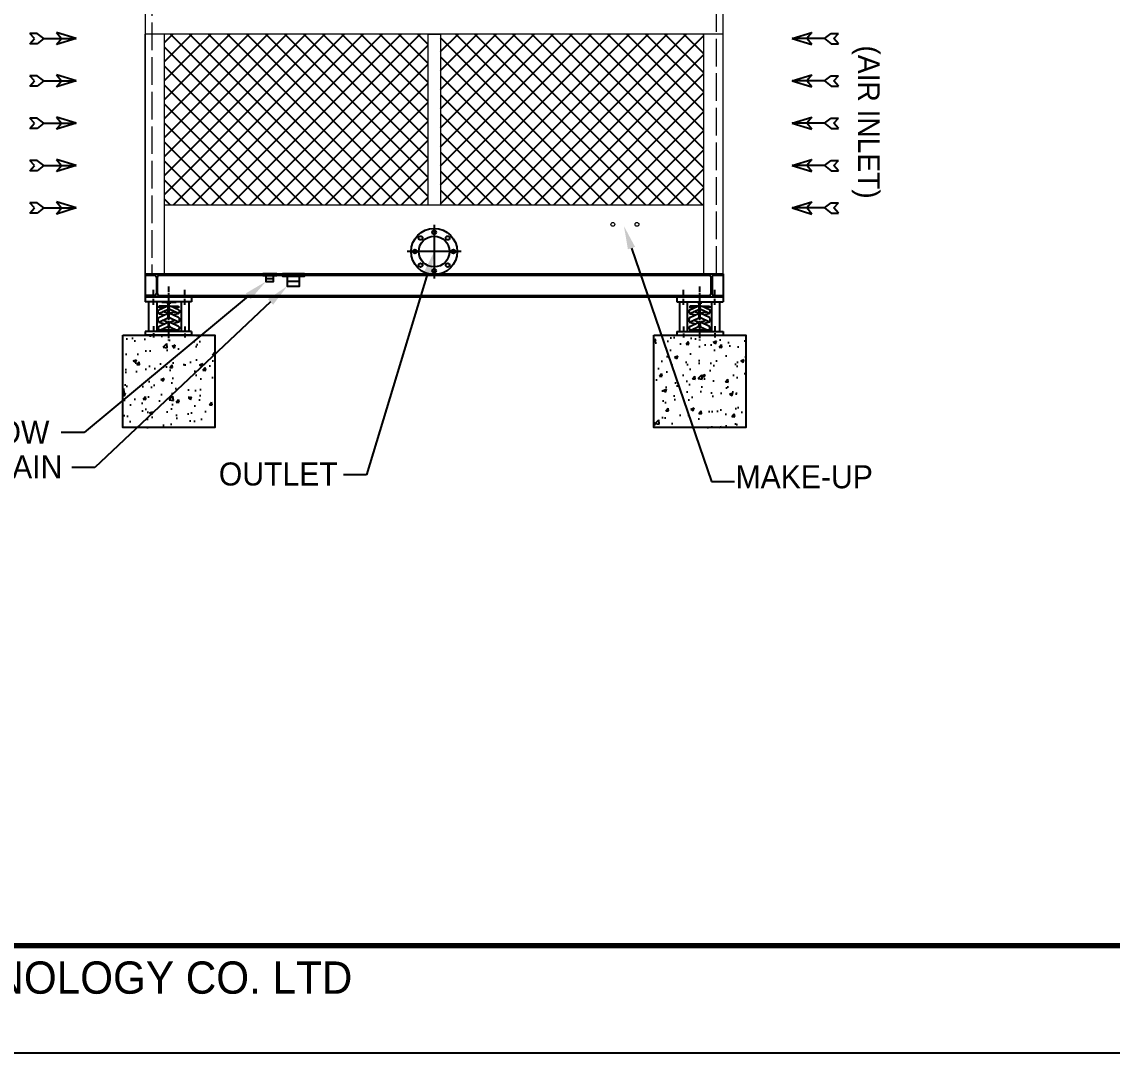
# Model space of a CAD drawing. Header units: millimetres. Extents: x 182442 to 221017, y 0 to 20795.
# Drawn here: x 206825 to 213921, y 0 to 6713 of the extents above; entities that cross this region are included whole.
import ezdxf
from ezdxf import colors
from ezdxf.entities.mleader import LeaderData, LeaderLine
from ezdxf.enums import TextEntityAlignment as Align
from ezdxf.math import Vec2, Vec3

# ---------------------------------------------------------------- set-up
doc = ezdxf.new("R2010")
doc.units = ezdxf.units.MM
doc.header["$LTSCALE"] = 30
doc.header["$MEASUREMENT"] = 0
doc.linetypes.add('CENTER', pattern=[2, 1.25, -0.25, 0.25, -0.25])
doc.linetypes.add('DASHED', pattern=[15, 12, -3])
doc.layers.get('0').update_dxf_attribs({"linetype": 'CONTINUOUS'})
doc.layers.get('DEFPOINTS').update_dxf_attribs({"color": 143, "linetype": 'CONTINUOUS'})
for name, color, linetype in [('4', 2, 'CONTINUOUS'), ('center', 1, 'CENTER'), ('L1_', 7, 'CONTINUOUS'), ('냉각탑_dim', 1, 'CONTINUOUS'), ('냉각탑_form', 1, 'CONTINUOUS'), ('냉각탑_text', 3, 'CONTINUOUS'), ('냉각탑_기초', 23, 'CONTINUOUS'), ('냉각탑_찬넬방진', 1, 'CONTINUOUS')]:
    doc.layers.add(name, color=color, linetype=linetype)
doc.styles.get("Standard").update_dxf_attribs({"font": ''})
doc.styles.add('돋움', font='')
doc.styles.get('Standard').set_extended_font_data('Dotum')
doc.styles.get('돋움').set_extended_font_data('Dotum')

# ---------------------------------------------------------------- blocks, each defined once
blk = doc.blocks.new('냉각탑form')
at = {"layer": 'DEFPOINTS'}
blk.add_lwpolyline([(0, 297.07), (420.1, 297.07), (420.1, 0), (0, 0)], close=True, dxfattribs=at)
at = {"layer": '냉각탑_form', "const_width": 0.5}
blk.add_lwpolyline([(10, 287.07), (10, 10), (410.1, 10), (410.1, 287.07)], close=True, dxfattribs=at)
at = {"layer": '냉각탑_form', "style": '돋움'}
blk.add_text('SUNG JI AIR-CONDITIONING TECHNOLOGY CO. LTD', height=3.0007, dxfattribs=at).set_placement((149.5, 5.53))
blk = doc.blocks.new('화살표 IN OUT')
at = {"layer": '냉각탑_dim'}
for p, q in [((-322.7, 43), (-383.9, 43)), ((-343.1, 0.5), (-383.9, 43)), ((-383.9, -43), (-343.1, 0.5)), ((-266.4, 0), (-322.7, 43)), ((-266.4, 0), (-322.7, -43)), ((-266.4, 0), (0, 0)), ((-163.5, 50), (-121.5, 0)), ((0, 0), (-163.5, 50)), ((-163.5, -50), (-121.5, 0)), ((0, 0), (-163.5, -50)), ((-322.7, -43), (-383.9, -43))]:
    blk.add_line(p, q, dxfattribs=at)
blk = doc.blocks.new('sdfghj')
at = {"layer": '4', "color": 3, "linetype": 'CENTER'}
blk.add_line((77432.1, -35928.4), (77432.1, -36281.4), dxfattribs=at)
at = {"layer": 'L1_', "color": 1, "linetype": 'CENTER'}
for p, q in [((77327, -36047.5), (77327, -35948.7)), ((77531.4, -36047.5), (77531.4, -35948.7)), ((77327, -36189.1), (77327, -36261.1)), ((77531.4, -36188), (77531.4, -36260))]:
    blk.add_line(p, q, dxfattribs=at)
at = {"layer": 'L1_', "color": 2, "linetype": 'Continuous'}
for p, q in [((77282.9, -35996.6), (77282.9, -36028.9)), ((77282.9, -35996.6), (77584.3, -35996.6)), ((77282.9, -36028.9), (77584.3, -36028.9)), ((77301.5, -36028.9), (77351.4, -36028.9)), ((77301.5, -36028.9), (77301.5, -36221.7)), ((77351.4, -36028.9), (77351.4, -36221.7)), ((77383.9, -36028.9), (77383.9, -36031.2)), ((77477.4, -36031.2), (77383.9, -36031.2)), ((77424.6, -36031.2), (77424.6, -36041.1)), ((77439.7, -36041.1), (77424.6, -36041.1)), ((77428.3, -36129.5), (77428.3, -36041.1)), ((77435.9, -36129.8), (77435.9, -36041.1)), ((77439.7, -36031.2), (77439.7, -36041.1)), ((77477.4, -36028.9), (77477.4, -36031.2)), ((77509.3, -36028.9), (77562.2, -36028.9)), ((77509.3, -36028.9), (77509.3, -36221.1)), ((77562.2, -36028.9), (77562.2, -36221.1)), ((77584.3, -35996.6), (77584.3, -36028.9)), ((77301.5, -36120), (77301.5, -36221.1)), ((77351.4, -36120), (77351.4, -36221.1)), ((77367.4, -36056.2), (77367.4, -36067.8)), ((77427.8, -36056.2), (77367.4, -36056.2)), ((77367.4, -36062.9), (77394.5, -36067.7)), ((77367.7, -36104.6), (77428.3, -36076.7)), ((77367.9, -36079.9), (77419.4, -36056.2)), ((77368.2, -36130.5), (77428.3, -36102.8)), ((77370.4, -36106.4), (77406.8, -36112.8)), ((77428.3, -36099.6), (77392.9, -36093.4)), ((77496, -36104.6), (77435.8, -36076.9)), ((77435.9, -36056.2), (77496.3, -36056.2)), ((77437.6, -36056.2), (77435.9, -36056.2)), ((77495.4, -36130.5), (77435.9, -36103.1)), ((77436, -36099.5), (77471.4, -36093.3)), ((77495.8, -36079.9), (77444.2, -36056.2)), ((77493.3, -36106.4), (77456.9, -36112.8)), ((77496.3, -36062.9), (77469.1, -36067.7)), ((77496.3, -36056.2), (77496.3, -36067.8)), ((77509.3, -36120), (77509.3, -36221.1)), ((77562.2, -36120), (77562.2, -36221.1)), ((77366.9, -36160.2), (77406, -36171.2)), ((77367.1, -36160.1), (77426.2, -36132.8)), ((77368.3, -36188.6), (77422.1, -36163.7)), ((77425.3, -36191.3), (77378.3, -36212.9)), ((77419.2, -36158.2), (77391.1, -36149)), ((77428.3, -36129.5), (77435.9, -36129.5)), ((77496.6, -36160.1), (77438, -36133.1)), ((77438.4, -36191.3), (77485.3, -36212.9)), ((77495.4, -36188.6), (77441.5, -36163.7)), ((77444.5, -36158.2), (77472.5, -36149)), ((77496.8, -36160.2), (77457.6, -36171.2)), ((77282.9, -36221.1), (77584.3, -36221.1)), ((77282.9, -36221.1), (77282.9, -36246.6)), ((77282.9, -36246.6), (77584.3, -36246.6)), ((77367.4, -36210.4), (77367.4, -36221.1)), ((77494.5, -36212.9), (77367.4, -36212.9)), ((77367.4, -36212.9), (77492.8, -36212.9)), ((77496.3, -36212.9), (77368, -36212.9)), ((77369.1, -36212.9), (77496.9, -36212.9)), ((77496.9, -36209.5), (77496.9, -36221.1)), ((77584.3, -36221.1), (77584.3, -36246.6))]:
    blk.add_line(p, q, dxfattribs=at)
for centre, radius, start, end in [((77381, -36092.2), 18.3, 142.45543, 226.94665), ((77369.4, -36083.2), 3.63, 114.73951, 142.45543), ((77371, -36102.9), 3.63, 226.94665, 260.13418), ((77492.7, -36102.9), 3.63, 279.86582, 313.05335), ((77482.7, -36092.2), 18.3, 313.05335, 37.54457), ((77494.3, -36083.2), 3.63, 37.54457, 65.26049), ((77394, -36147.3), 31.4, 150.84061, 199.726), ((77367.9, -36156.7), 3.63, 199.726, 254.38903), ((77385.8, -36199.6), 21.4, 154.25642, 218.82195), ((77369.8, -36191.9), 3.63, 114.73955, 154.25642), ((77369.7, -36133.8), 3.63, 114.73953, 150.84061), ((77418.1, -36161.6), 3.63, 294.73955, 71.89174), ((77423.6, -36167), 3.63, 22.26307, 114.73955), ((77399.9, -36176.7), 29.3, 330.13713, 22.26307), ((77424.7, -36129.5), 3.63, 294.7395, 0), ((77463.7, -36176.7), 29.3, 157.73693, 209.86287), ((77439.5, -36129.8), 3.63, 180, 245.2605), ((77440, -36167), 3.63, 65.26045, 157.73693), ((77445.6, -36161.6), 3.63, 108.10825, 245.26045), ((77477.9, -36199.6), 21.4, 321.17805, 25.74358), ((77493.9, -36133.8), 3.63, 29.15938, 65.26047), ((77493.9, -36191.9), 3.63, 25.74358, 65.26045), ((77495.8, -36156.7), 3.63, 285.61095, 340.27398), ((77469.6, -36147.3), 31.4, 340.27398, 29.15938)]:
    blk.add_arc(centre, radius, start, end, dxfattribs=at)
blk = doc.blocks.new('673467346')
at = {"layer": '냉각탑_찬넬방진', "ltscale": 500}
for p, q in [((254978.4, 6161.1), (254978.4, 6011.1)), ((254978.4, 6161.1), (258738.4, 6161.1)), ((254978.4, 6151.4), (255039.2, 6151.4)), ((255069.2, 6151.4), (258648.9, 6151.4)), ((258678.8, 6151.4), (258738.4, 6151.4)), ((254978.4, 6011.1), (258738.4, 6011.1)), ((255069.2, 6020.9), (258648.9, 6020.9)), ((258678.8, 6020.9), (258738.4, 6020.9))]:
    blk.add_line(p, q, dxfattribs=at)
at = {"layer": '냉각탑_찬넬방진'}
for p, q in [((254979.7, 6151.4), (255039.7, 6151.4)), ((255051.2, 6139.4), (255051.2, 6032.9)), ((255057.2, 6032.9), (255057.2, 6139.4)), ((258660.9, 6032.9), (258660.9, 6139.4)), ((258666.9, 6139.4), (258666.9, 6032.9)), ((258738.4, 6151.4), (258678.9, 6151.4)), ((258738.4, 6161.1), (258738.4, 6011.1)), ((255039.2, 6020.9), (254979.2, 6020.9)), ((258678.9, 6020.9), (258738.4, 6020.9))]:
    blk.add_line(p, q, dxfattribs=at)
for centre, start, end in [((255039.2, 6139.4), 0, 90), ((255069.2, 6139.4), 90, 180), ((258648.9, 6139.4), 0, 90), ((258678.9, 6139.4), 90, 180), ((255039.2, 6032.9), 270, 0), ((255069.2, 6032.9), 180, 270), ((258648.9, 6032.9), 270, 0), ((258678.9, 6032.9), 180, 270)]:
    blk.add_arc(centre, 12, start, end, dxfattribs=at)
blk = doc.blocks.new('A$C05CA400C')
at = {"layer": '냉각탑_기초', "ltscale": 30}
h = blk.add_hatch(dxfattribs=at)
h.set_pattern_fill('AR-CONC', color=256, scale=30, style=0)
h.set_pattern_definition([(50, (-16569.06, -4991.66), (215.178, -18.8256), [22.5, -247.5]), (355, (-16569.06, -4991.66), (-41.6254, 225.6576), [18, -198]), (100.4514, (-16551.13, -4993.23), (173.5528, 206.8319), [19.122, -210.3426]), (46.1842, (-16569.06, -4931.66), (320.1723, -49.6557), [33.75, -371.25]), (96.6356, (-16542.38, -4935.8), (280.399, 292.2354), [28.683, -315.514]), (351.1842, (-16569.06, -4931.66), (280.3986, 292.2356), [27, -297]), (21, (-16539.06, -4946.66), (179.0721, -120.7857), [22.5, -247.5]), (326, (-16539.06, -4946.66), (72.9946, 217.545), [18, -198]), (71.4514, (-16524.13, -4956.72), (252.0668, 96.7591), [19.122, -210.3426]), (37.5, (-16569.06, -4991.66), (3.64796, 99.86816), [0, -195.6, 0, -201, 0, -198.75]), (7.5, (-16569.06, -4991.66), (78.92086, 118.3235), [0, -114.6, 0, -191.1, 0, -75.75]), (327.5, (-16635.96, -4991.66), (160.14673, -6.76646), [0, -75, 0, -234, 0, -310.5]), (317.5, (-16665.96, -4991.66), (174.9559, 30.0315), [0, -97.5, 0, -155.4, 0, -220.5])])
h.paths.add_polyline_path([(0, 600), (600, 600), (600, 0), (0, 0)])
blk.add_lwpolyline([(0, 600), (600, 600), (600, 0), (0, 0)], close=True, dxfattribs=at)

msp = doc.modelspace()

# ---------------------------------------------------------------- hatches: boundary and pattern name
at = {"ltscale": 500}
h = msp.add_hatch(dxfattribs=at)
h.set_pattern_fill('ANSI37', color=256, scale=700)
h.set_pattern_definition([(45, (13584.7, -1727.61), (-61.871843, 61.871843), []), (135, (13584.7, -1727.61), (-61.871843, -61.871843), [])])
h.paths.add_polyline_path([(209466.2, 5522.5), (209466.2, 6632.5), (207753.2, 6632.5), (207753.2, 5522.5)])
h.paths.add_polyline_path([(209550.2, 5522.5), (211263.2, 5522.5), (211263.2, 6632.5), (209550.2, 6632.5)])

# ---------------------------------------------------------------- linework, layer by layer
at = {"lineweight": 18, "ltscale": 500}
for p, q in [((207628.2, 9632.5), (207628.2, 5072.5)), ((211388.2, 5072.5), (211388.2, 9632.5)), ((211388.2, 6632.5), (207628.2, 6632.5)), ((207628.2, 5072.5), (207628.2, 6632.5)), ((207753.2, 5072.5), (207753.2, 6632.5)), ((209466.2, 6632.5), (209550.2, 6632.5)), ((209466.2, 6632.5), (209466.2, 5522.5)), ((209550.2, 6632.5), (209550.2, 5522.5)), ((211263.2, 5072.5), (211263.2, 6632.5)), ((207753.2, 5522.5), (209466.2, 5522.5)), ((209466.2, 5522.5), (209550.2, 5522.5)), ((209550.2, 5522.5), (211263.2, 5522.5)), ((207628.2, 5072.5), (211388.2, 5072.5))]:
    msp.add_line(p, q, dxfattribs=at)
at = {"color": 5, "linetype": 'DASHED', "lineweight": 9, "ltscale": 0.5}
for p, q in [((207670.2, 9632.5), (207670.2, 5072.5)), ((211346.2, 5072.5), (211346.2, 9632.5))]:
    msp.add_line(p, q, dxfattribs=at)
at = {"color": 3}
for p, q in [((208413.5, 5042.5), (208463.5, 5042.5)), ((208552.4, 5024.5), (208632.4, 5024.5))]:
    msp.add_line(p, q, dxfattribs=at)
for points in [[(208393.5, 5072.5), (208393.5, 5062.5), (208483.5, 5062.5), (208483.5, 5072.5)], [(208413.5, 5062.5), (208413.5, 5022.5), (208463.5, 5022.5), (208463.5, 5062.5)], [(208520.4, 5072.5), (208520.4, 5056.5), (208664.4, 5056.5), (208664.4, 5072.5)], [(208552.4, 5056.5), (208552.4, 4992.5), (208632.4, 4992.5), (208632.4, 5056.5)]]:
    msp.add_lwpolyline(points, close=True, dxfattribs=at)
at = {"lineweight": 18, "ltscale": 500}
for centre in [(210670.7, 5394.5), (210828.2, 5394.5)]:
    msp.add_circle(centre, 12.5, dxfattribs=at)
at = {"color": 3}
for centre, radius in [((209508.2, 5217.5), 150), ((209508.2, 5342.5), 12.5), ((209419.8, 5305.9), 12.5), ((209508.2, 5217.5), 100), ((209596.6, 5305.9), 12.5), ((209383.2, 5217.5), 12.5), ((209633.2, 5217.5), 12.5), ((209419.8, 5129.1), 12.5), ((209596.6, 5129.1), 12.5), ((209508.2, 5092.5), 12.5)]:
    msp.add_circle(centre, radius, dxfattribs=at)
at = {"layer": 'center', "linetype": 'CENTER', "ltscale": 50}
for p, q in [((209508.2, 5392.5), (209508.2, 5042.5)), ((209683.2, 5217.5), (209333.2, 5217.5))]:
    msp.add_line(p, q, dxfattribs=at)

# ---------------------------------------------------------------- block references
msp.add_blockref('673467346', (-47350.2, -1088.6))
at = {"color": 0, "linetype": 'Continuous', "xscale": -1}
msp.add_blockref('sdfghj', (285212.4, 40919.1), dxfattribs=at)
at = {"color": 0, "linetype": 'Continuous'}
msp.add_blockref('sdfghj', (133803.9, 40919.1), dxfattribs=at)
at = {"ltscale": 500}
for p in [(207481.8, 4072.5), (210937.5, 4072.5)]:
    msp.add_blockref('A$C05CA400C', p, dxfattribs=at)
at = {"layer": '냉각탑_dim'}
for p, xscale, yscale, zscale in [((207178.2, 6603.8), 0.7875000000021828, 0.7875000000021828, 0.7875000000021828), ((211838.2, 6603.8), -0.7875000000021828, 0.7874999999985448, 0.7875), ((207178.2, 6328.2), 0.7875000000021828, 0.7875000000021828, 0.7875000000021828), ((211838.2, 6328.2), -0.7875000000021828, 0.7874999999985448, 0.7875), ((207178.2, 6052.5), 0.7875000000021828, 0.7875000000021828, 0.7875000000021828), ((211838.2, 6052.5), -0.7875000000021828, 0.7874999999985448, 0.7875), ((207178.2, 5776.9), 0.7875000000021828, 0.7875000000021828, 0.7875000000021828), ((211838.2, 5776.9), -0.7875000000021828, 0.7874999999985448, 0.7875), ((207178.2, 5501.3), 0.7875000000021828, 0.7875000000021828, 0.7875000000021828), ((211838.2, 5501.3), -0.7875000000021828, 0.7874999999985448, 0.7875)]:
    msp.add_blockref('화살표 IN OUT', p, dxfattribs=dict(at, xscale=xscale, yscale=yscale, zscale=zscale))
at = {"layer": '냉각탑_form', "xscale": 70, "yscale": 70, "zscale": 70}
msp.add_blockref('냉각탑form', (191610.3, 0), dxfattribs=at)

# ---------------------------------------------------------------- texts
at = {"layer": '냉각탑_text', "style": '돋움'}
msp.add_text('(AIR INLET)', height=140, rotation=270, dxfattribs=at).set_placement((212337.6, 6060.1), align=Align.MIDDLE_CENTER)
for s, p in [('OVER FLOW', (205826.9, 4042.3)), ('DRAIN', (206478, 3816.3)), ('MAKE-UP', (211469.6, 3751.7))]:
    msp.add_text(s, height=150, dxfattribs=at).set_placement(p, align=Align.MIDDLE_LEFT)
msp.add_text('OUTLET', height=150, dxfattribs=at).set_placement((208881, 3769.8), align=Align.MIDDLE_RIGHT)

# ---------------------------------------------------------------- leaders
at = {"layer": '냉각탑_dim'}
ml = msp.add_multileader_mtext('Standard', dxfattribs=at)
ml.set_content('')
ml.set_leader_properties(color=256)
ml.build(insert=Vec2(0, 0))
ml.multileader.update_dxf_attribs({"text_right_attachment_type": 6, "dogleg_length": 5, "arrow_head_size": 150, "scale": 30})
ctx = ml.context
ctx.base_point, ctx.scale, ctx.char_height, ctx.arrow_head_size, ctx.landing_gap_size, ctx.plane_origin = Vec3(211463.8, 3720.6), 30, 5.4, 150, 2.7, Vec3(210652.6, 5187.3)
ctx.right_attachment = 6
notes = []
notes.append((ctx, [(0, (1, 1, 0), (211313.8, 3720.6), (1, 0), 150, [(0, [(210743.8, 5382)], 0, [])])]))
ctx.mtext, ml.multileader.dxf.content_type = None, 0
ml = msp.add_multileader_mtext('Standard', dxfattribs=at)
ml.set_content('')
ml.set_leader_properties(color=256)
ml.build(insert=Vec2(0, 0))
ml.multileader.update_dxf_attribs({"text_right_attachment_type": 6, "dogleg_length": 5, "arrow_head_size": 150, "scale": 30})
ctx = ml.context
ctx.base_point, ctx.scale, ctx.char_height, ctx.arrow_head_size, ctx.landing_gap_size, ctx.plane_origin = Vec3(208917.3, 3765.1), 30, 5.4, 150, 2.7, Vec3(209597.2, 5229.6)
ctx.right_attachment = 6
notes.append((ctx, [(0, (1, 1, 0), (209067.3, 3765.1), (-1, 0), 150, [(0, [(209508.2, 5217.5)], 0, [])])]))
ctx.mtext, ml.multileader.dxf.content_type = None, 0
ml = msp.add_multileader_mtext('Standard', dxfattribs=at)
ml.set_content('')
ml.set_leader_properties(color=256)
ml.build(insert=Vec2(0, 0))
ml.multileader.update_dxf_attribs({"text_right_attachment_type": 6, "dogleg_length": 5, "arrow_head_size": 150, "scale": 30})
ctx = ml.context
ctx.base_point, ctx.scale, ctx.char_height, ctx.arrow_head_size, ctx.landing_gap_size, ctx.plane_origin = Vec3(207081.2, 4039), 30, 5.4, 150, 2.7, Vec3(207009.7, 4432.6)
ctx.right_attachment, ctx.text_align_type = 6, 2
notes.append((ctx, [(0, (1, 1, 0), (207231.2, 4039), (-1, 0), 150, [(0, [(208413.5, 5022.5)], 0, [])])]))
ctx.mtext, ml.multileader.dxf.content_type = None, 0
ml = msp.add_multileader_mtext('Standard', dxfattribs=at)
ml.set_content('')
ml.set_leader_properties(color=256)
ml.build(insert=Vec2(0, 0))
ml.multileader.update_dxf_attribs({"text_right_attachment_type": 6, "dogleg_length": 5, "arrow_head_size": 150, "scale": 30})
ctx = ml.context
ctx.base_point, ctx.scale, ctx.char_height, ctx.arrow_head_size, ctx.landing_gap_size, ctx.plane_origin = Vec3(207150.7, 3813), 30, 5.4, 150, 2.7, Vec3(207209.7, 4432.6)
ctx.right_attachment, ctx.text_align_type = 6, 2
notes.append((ctx, [(0, (1, 1, 0), (207300.7, 3813), (-1, 0), 150, [(0, [(208552.4, 4992.5)], 0, [])])]))
ctx.mtext, ml.multileader.dxf.content_type = None, 0
for ctx, leaders in notes:
    for number, flags, end, landing, length, lines in leaders:
        leader = LeaderData()
        leader.index, (leader.has_last_leader_line, leader.has_dogleg_vector, leader.attachment_direction) = number, flags
        leader.last_leader_point, leader.dogleg_vector, leader.dogleg_length = Vec3(end), Vec3(landing), length
        for number, points, colour, breaks in lines:
            line = LeaderLine()
            line.index, line.vertices, line.color, line.breaks = number, Vec3.list(points), colors.encode_raw_color(colour), breaks
            leader.lines.append(line)
        ctx.leaders.append(leader)

doc.saveas('drawing.dxf')
